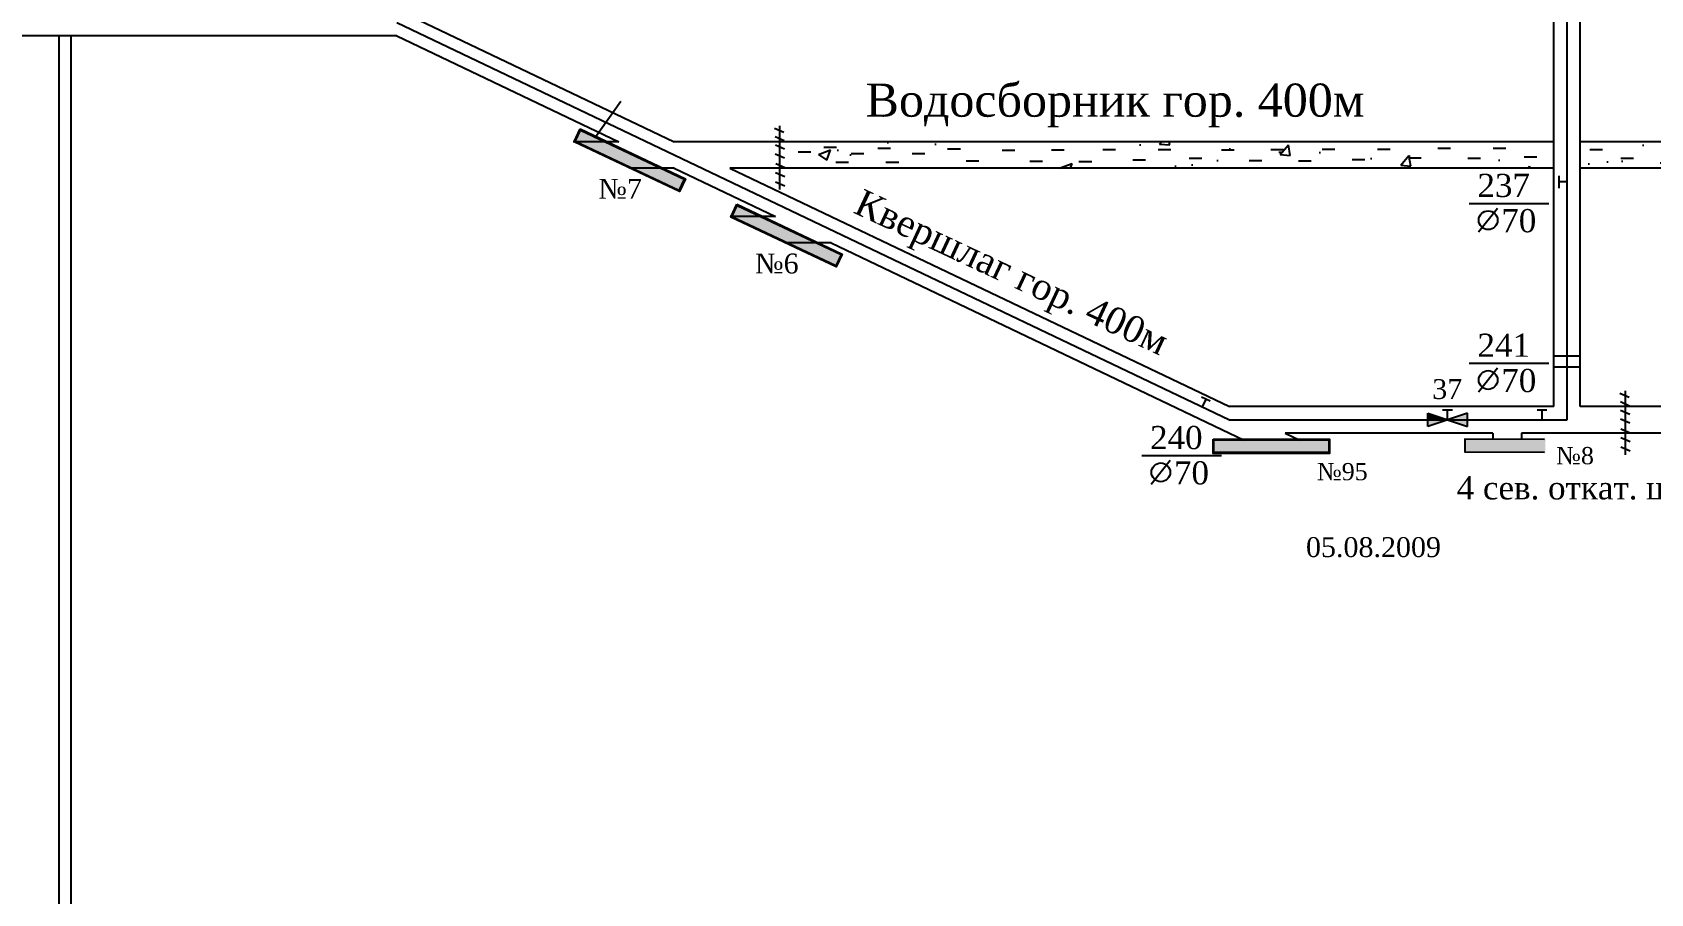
# Model space of a CAD drawing. Header units: millimetres. Extents: x -1215 to 366, y -475 to 396.
# Drawn here: x -432.4 to -187.9, y -52.7 to 77.4 of the extents above; entities that cross this region are included whole.
import ezdxf

# ---------------------------------------------------------------- set-up
doc = ezdxf.new("R2010")
doc.units = ezdxf.units.MM
for name, color, linetype in [('Номера перемычек', 7, 'Continuous'), ('Перемычки', 7, 'Continuous'), ('Пожарные арки', 7, 'Continuous'), ('Пп краны', 1, 'Continuous'), ('Трубопровод', 1, 'Continuous')]:
    doc.layers.add(name, color=color, linetype=linetype)
doc.styles.get("Standard").update_dxf_attribs({"font": 'TIMES.TTF', "height": 10})

msp = doc.modelspace()

# ---------------------------------------------------------------- hatches: boundary and pattern name
h = msp.add_hatch()
h.set_pattern_fill('AR-CONC', scale=0.1, style=0)
h.paths.add_polyline_path([(-202.56, 56.89), (-202.56, 60.89), (-316.53, 60.89), (-316.53, 57.39), (-316.03, 56.89)])
h.paths.add_polyline_path([(-162.56, 56.89), (-158.56, 56.89), (-122.56, 56.89), (-122.56, 24.73), (-119.06, 24.73), (-118.56, 25.23), (-118.56, 60.89), (-198.56, 60.89), (-198.56, 56.89)])
at = {"layer": 'Перемычки'}
h = msp.add_hatch(color=256, dxfattribs=at)
h.paths.add_polyline_path([(-349.63, 62.83), (-350.55, 60.89), (-334.64, 53.36), (-333.72, 55.31)])
h.paths.add_polyline_path([(-333.89, 55.25), (-334.7, 53.53), (-350.38, 60.95), (-349.57, 62.66)], flags=16)
for points in [[(-349.57, 62.66), (-350.38, 60.95), (-334.7, 53.53), (-333.89, 55.25)], [(-325.9, 51.28), (-326.71, 49.57), (-311.03, 42.15), (-310.22, 43.86)], [(-253.9, 15.84), (-253.9, 13.94), (-236.56, 13.94), (-236.56, 15.84)]]:
    msp.add_hatch(color=3, dxfattribs=at).paths.add_polyline_path(points)
h = msp.add_hatch(color=256, dxfattribs=at)
h.paths.add_polyline_path([(-325.96, 51.45), (-326.88, 49.5), (-310.97, 41.98), (-310.05, 43.92)])
h.paths.add_polyline_path([(-310.22, 43.86), (-311.03, 42.15), (-326.71, 49.57), (-325.9, 51.28)], flags=16)
h = msp.add_hatch(color=256, dxfattribs=at)
h.paths.add_polyline_path([(-254.03, 15.97), (-254.03, 13.82), (-236.43, 13.82), (-236.43, 15.97)])
h.paths.add_polyline_path([(-236.56, 15.84), (-236.56, 13.94), (-253.9, 13.94), (-253.9, 15.84)], flags=16)
h = msp.add_hatch(color=256, dxfattribs=at)
h.paths.add_polyline_path([(-216.06, 13.89), (-211.96, 13.88), (-211.96, 13.98), (-215.96, 13.99), (-215.96, 15.99), (-211.96, 15.98), (-211.96, 16.08), (-216.06, 16.09)])
h.paths.add_polyline_path([(-211.96, 13.98), (-211.96, 13.88), (-203.86, 13.87), (-203.86, 16.07), (-211.96, 16.08), (-211.96, 15.98), (-203.96, 15.97), (-203.96, 13.97)])
h = msp.add_hatch(color=3, dxfattribs=at)
h.paths.add_polyline_path([(-215.96, 15.99), (-215.96, 13.99), (-211.96, 13.98), (-211.96, 15.98)])
h.paths.add_polyline_path([(-207.96, 13.98), (-207.96, 15.98), (-211.96, 15.98), (-211.96, 13.98)])
h.paths.add_polyline_path([(-207.96, 13.98), (-203.96, 13.97), (-203.96, 15.97), (-207.96, 15.98)])
at = {"layer": 'Пп краны'}
h = msp.add_hatch(color=256, dxfattribs=at)
h.paths.add_polyline_path([(-215.6, 18.89), (-215.6, 19.89), (-218.6, 18.89)])
h.paths.add_polyline_path([(-215.6, 17.89), (-215.6, 18.89), (-218.6, 18.89)])
h.paths.add_polyline_path([(-221.6, 18.89), (-221.6, 17.89), (-218.6, 18.89)])
h.paths.add_polyline_path([(-218.6, 18.89), (-221.6, 19.89), (-221.6, 18.89)])
msp.add_hatch(color=256, dxfattribs=at).paths.add_polyline_path([(-221.6, 19.89), (-221.6, 18.89), (-218.6, 18.89)])

# ---------------------------------------------------------------- linework, layer by layer
for p, q in [((-202.56, 20.89), (-202.56, 184.03)), ((-198.56, 20.89), (-198.56, 183.2)), ((-377.34, 80.89), (-335.41, 60.89)), ((-377.34, 76.89), (-544.56, 76.89)), ((-426.56, 76.89), (-426.56, -132.09)), ((-377.34, 76.89), (-343.79, 60.89)), ((-320.26, 62.96), (-318.86, 62.35)), ((-320.19, 61.69), (-318.79, 61.08)), ((-319.49, 63.31), (-319.49, 53.67)), ((-343.79, 60.89), (-350.67, 60.89)), ((-202.56, 60.89), (-335.41, 60.89)), ((-320.16, 59.07), (-318.77, 58.46)), ((-320.14, 60.41), (-318.75, 59.8)), ((-316.7, 59.35), (-314.77, 59.35)), ((-312.82, 60.1), (-310.89, 60.1)), ((-308.7, 59.14), (-306.77, 59.14)), ((-304.68, 59.91), (-302.75, 59.91)), ((-299.48, 59.14), (-297.56, 59.14)), ((-294.12, 59.81), (-292.19, 59.81)), ((-285.88, 59.61), (-283.95, 59.61)), ((-278.44, 59.66), (-276.52, 59.66)), ((-270.7, 59.7), (-268.77, 59.7)), ((-262.34, 59.7), (-260.42, 59.7)), ((-252.75, 59.69), (-250.82, 59.69)), ((-245.31, 59.74), (-243.38, 59.74)), ((-237.56, 59.78), (-235.64, 59.78)), ((-229.21, 59.78), (-227.28, 59.78)), ((-220.08, 59.94), (-218.15, 59.94)), ((-211.72, 59.94), (-209.8, 59.94)), ((-118.56, 60.89), (-198.56, 60.89)), ((-197.11, 59.72), (-195.19, 59.72)), ((-335.41, 56.89), (-342.15, 56.89)), ((-335.41, 56.89), (-320.12, 49.6)), ((-202.56, 56.89), (-327.02, 56.89)), ((-327.02, 56.89), (-251.54, 20.89)), ((-320.11, 56.26), (-318.71, 55.65)), ((-320.09, 57.6), (-318.7, 56.99)), ((-311, 57.8), (-309.07, 57.8)), ((-303.43, 57.8), (-301.51, 57.8)), ((-291.34, 57.99), (-289.41, 57.99)), ((-281.7, 57.98), (-279.77, 57.98)), ((-274.28, 57.92), (-272.35, 57.92)), ((-266.16, 58.15), (-264.23, 58.15)), ((-257.66, 58.39), (-255.74, 58.39)), ((-248.57, 58.06), (-246.64, 58.06)), ((-241.14, 57.99), (-239.22, 57.99)), ((-233.03, 58.23), (-231.1, 58.23)), ((-224.53, 58.47), (-222.6, 58.47)), ((-215.54, 58.39), (-213.62, 58.39)), ((-207.04, 58.62), (-205.12, 58.62)), ((-162.56, 56.89), (-198.56, 56.89)), ((-192.43, 58.41), (-190.51, 58.41)), ((-320.11, 54.86), (-318.71, 54.25)), ((-320.12, 49.6), (-326.99, 49.6)), ((-311.73, 45.6), (-318.64, 45.6)), ((-311.73, 45.6), (-249.31, 15.83)), ((-192.57, 22.91), (-191.18, 22.3)), ((-191.8, 23.26), (-191.8, 13.61)), ((-202.56, 20.89), (-251.54, 20.89)), ((-182.56, 20.89), (-198.56, 20.89)), ((-192.5, 21.63), (-191.11, 21.02)), ((-192.46, 20.36), (-191.06, 19.75)), ((-192.48, 19.02), (-191.08, 18.41)), ((-192.41, 17.54), (-191.01, 16.93)), ((-243.15, 16.89), (-240.9, 15.82)), ((-211.79, 16.89), (-243.15, 16.89)), ((-211.79, 16.89), (-211.79, 15.98)), ((-111.77, 16.89), (-207.43, 16.89)), ((-207.43, 16.89), (-207.43, 15.98)), ((-192.42, 16.2), (-191.03, 15.59)), ((-192.42, 14.81), (-191.03, 14.2))]:
    msp.add_line(p, q)
at = {"color": 43, "true_color": 0xb8b86f}
msp.add_line((-343.46, 66.96), (-347.4, 61.45), dxfattribs=at)
at = {"layer": 'Перемычки'}
for points in [[(-349.63, 62.83), (-333.72, 55.31), (-334.64, 53.36), (-350.55, 60.89)], [(-349.57, 62.66), (-333.89, 55.25), (-334.7, 53.53), (-350.38, 60.95)], [(-325.96, 51.45), (-310.05, 43.92), (-310.97, 41.98), (-326.88, 49.5)], [(-325.9, 51.28), (-310.22, 43.86), (-311.03, 42.15), (-326.71, 49.57)], [(-254.03, 15.97), (-236.43, 15.97), (-236.43, 13.82), (-254.03, 13.82)], [(-253.9, 15.84), (-236.56, 15.84), (-236.56, 13.94), (-253.9, 13.94)]]:
    msp.add_lwpolyline(points, close=True, dxfattribs=at)
msp.add_lwpolyline([(-203.96, 13.97), (-215.96, 13.99), (-215.96, 15.99), (-203.96, 15.97)], dxfattribs=at)
at = {"layer": 'Пожарные арки', "color": 1}
for p, q in [((-202.56, 28.55), (-198.56, 28.55)), ((-202.56, 26.91), (-198.56, 26.91))]:
    msp.add_line(p, q, dxfattribs=at)
at = {"layer": 'Пп краны', "color": 7}
for p, q in [((-215.35, 51.59), (-203.32, 51.59)), ((-211.05, 50.81), (-213.93, 47.22)), ((-215.35, 27.45), (-203.32, 27.45)), ((-211.05, 26.67), (-213.93, 23.08)), ((-264.8, 13.5), (-252.77, 13.5)), ((-260.5, 12.72), (-263.38, 9.13))]:
    msp.add_line(p, q, dxfattribs=at)
at = {"layer": 'Пп краны'}
for p, q in [((-221.6, 19.89), (-215.6, 17.89)), ((-215.6, 19.89), (-221.6, 17.89)), ((-221.6, 17.89), (-221.6, 19.89)), ((-219.35, 20.39), (-217.85, 20.39)), ((-218.6, 18.89), (-218.6, 20.39)), ((-215.6, 17.89), (-215.6, 19.89))]:
    msp.add_line(p, q, dxfattribs=at)
at = {"layer": 'Пп краны', "color": 7}
for centre in [(-212.47, 49.04), (-212.47, 24.9), (-261.92, 10.95)]:
    msp.add_circle(centre, 1.42, dxfattribs=at)
at = {"layer": 'Трубопровод'}
for p, q in [((-200.56, 18.89), (-200.56, 183.61)), ((-377.34, 78.89), (-251.54, 18.89)), ((-201.8, 55.73), (-201.8, 53.89)), ((-200.56, 54.83), (-201.8, 54.83)), ((-254.44, 21.68), (-255.79, 22.33)), ((-255.13, 22.01), (-255.69, 20.87)), ((-205.09, 20.39), (-203.59, 20.39)), ((-204.34, 18.89), (-204.34, 20.39)), ((-251.54, 18.89), (-200.56, 18.89))]:
    msp.add_line(p, q, dxfattribs=at)
at = {"layer": 'Трубопровод', "color": 5}
msp.add_line((-428.37, 76.89), (-428.37, -132.89), dxfattribs=at)

# ---------------------------------------------------------------- texts
for s, height, p in [('Водосборник гор. 400м', 5, (-306.51, 64.68)), ('4 сев. откат. штрек укл. 7-9 пл. L1 гор. 400м', 3.5, (-217.22, 6.86))]:
    msp.add_text(s, height=height).set_placement(p)
msp.add_text('Квершлаг гор. 400м', height=4, rotation=335).set_placement((-308.55, 50.24))
at = {"layer": 'Номера перемычек'}
for s, height, p in [('№7', 3, (-346.88, 52.29)), ('№6', 3, (-323.21, 41)), ('№8', 2.6, (-202.21, 12.17)), ('№95', 2.6, (-238.34, 9.76))]:
    msp.add_text(s, height=height, dxfattribs=at).set_placement(p)
at = {"layer": 'Пп краны', "color": 7}
for s, p in [('237', (-214.09, 52.55)), ('70', (-210.49, 47.22)), ('241', (-214.09, 28.4)), ('70', (-210.49, 23.07)), ('240', (-263.54, 14.45)), ('70', (-259.93, 9.12))]:
    msp.add_text(s, height=3.5, dxfattribs=at).set_placement(p)
at = {"layer": 'Трубопровод'}
for s, p in [('37', (-220.92, 22.03)), ('05.08.2009', (-239.99, -1.85))]:
    msp.add_text(s, height=3, dxfattribs=at).set_placement(p)

doc.saveas('drawing.dxf')
